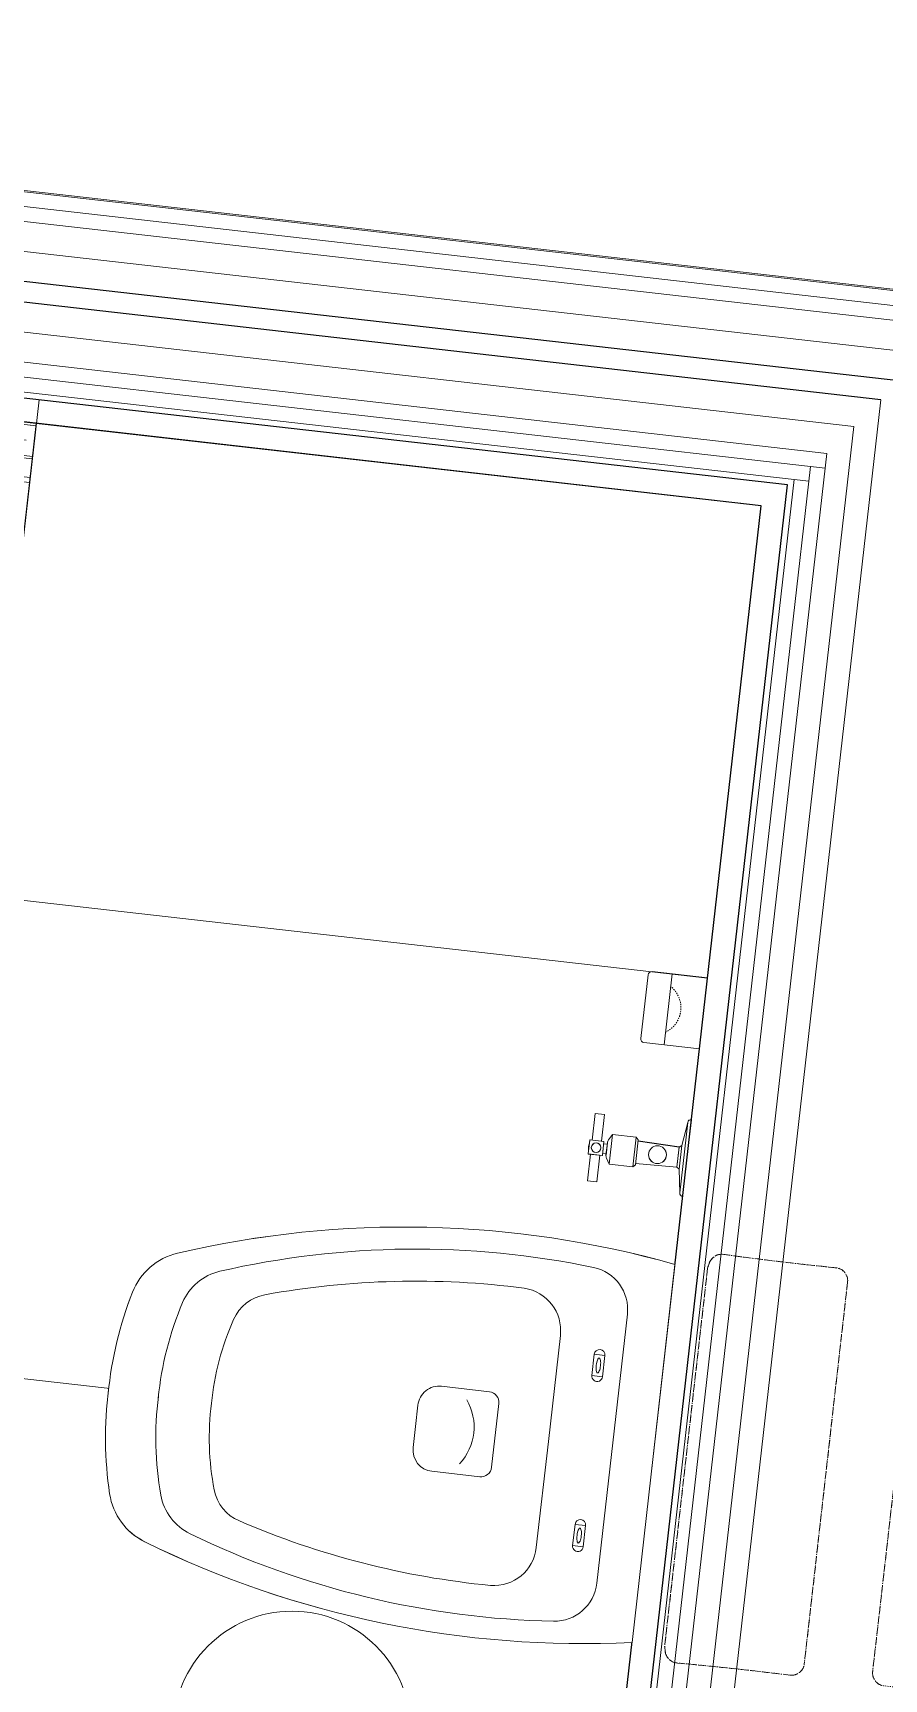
# Model space of a CAD drawing. Header units: millimetres. Extents: x 26282 to 30760, y 1404 to 4574.
# Drawn here: x 29418.3 to 29489.9, y 3875.6 to 4014.1 of the extents above; entities that cross this region are included whole.
import ezdxf

# ---------------------------------------------------------------- set-up
doc = ezdxf.new("R2010")
doc.units = ezdxf.units.MM
doc.header["$LTSCALE"] = 0.25
doc.set_wipeout_variables(frame=1)
doc.linetypes.add('HIDDEN', pattern=[0.375, 0.25, -0.125])
doc.linetypes.add('HIDDEN2', pattern=[4.7625, 3.175, -1.5875])
for name, color, linetype, lineweight in [('(YP-ZC) A-FURNITURE', 33, 'Continuous', 20), ('(YP-ZC) A-LW13', 148, 'Continuous', 13), ('(YP-ZC) A-SANITARY', 120, 'Continuous', 20), ('AB-DUV', 4, 'Continuous', 50), ('FLOOR_MARBLE (3RDF)', 67, 'Continuous', 13), ('FURNITURE (3RDF)', 43, 'Continuous', 20), ('ID-ALCIPAN', 124, 'Continuous', 20), ('ID-HATCH', 252, 'Continuous', 18), ('LIGHTENING FIXTURE (3RDF)', 50, 'Continuous', 20), ('METAL PROFILE (3RDF)', 251, 'Continuous', 18), ('MIRROR (3RDF)', 150, 'Continuous', 9), ('SANITARY (3RDF)', 153, 'Continuous', 20), ('SANITARY-ACCESSORIES(3RDF)', 2, 'Continuous', 9), ('WALL CLADDING (3RDF)', 43, 'Continuous', 13), ('WALLPAPER (3RDF)', 63, 'Continuous', 13)]:
    doc.layers.add(name, color=color, linetype=linetype, lineweight=lineweight)
doc.layers.add('ID-PROFIL', color=145, linetype='Continuous')
doc.layers.add('WALL COVERING_MARBLE (3RDF)', color=246, linetype='Continuous')
doc.linetypes.add('BATTING', pattern='A,0.0001,-0.1,[134,ltypeshp.shx,S=0.1,R=0,X=-0.1,Y=0],-0.2,[134,ltypeshp.shx,S=0.1,R=180,X=0.1,Y=0],-0.1', length=0.4001)

# ---------------------------------------------------------------- blocks, each defined once
blk = doc.blocks.new('A$C6BA37630')
for p, q in [((200, 260.2), (200, 139.8)), ((139.8, 200), (260.2, 200))]:
    blk.add_line(p, q)
for radius in [200, 185, 37.5, 23]:
    blk.add_circle((200, 200), radius)
blk = doc.blocks.new('40x40 profil')
at = {"layer": 'ID-PROFIL'}
h = blk.add_hatch(color=256, dxfattribs=at)
h.paths.add_polyline_path([(1.6, 4), (-1.6, 4, 0.414214), (-2, 3.6), (-2, 0.4, 0.414214), (-1.6, 0), (1.6, 0, 0.414214), (2, 0.4), (2, 3.6, 0.414214)])
h.paths.add_polyline_path([(1.6, 3.6), (-1.6, 3.6), (-1.6, 0.4), (1.6, 0.4)], flags=16)
blk.add_lwpolyline([(1.6, 4), (-1.6, 4, 0.414214), (-2, 3.6), (-2, 0.4, 0.414214), (-1.6, 0), (1.6, 0, 0.414214), (2, 0.4), (2, 3.6, 0.414214)], format="xyb", close=True, dxfattribs=at)
blk.add_lwpolyline([(1.6, 3.6), (-1.6, 3.6), (-1.6, 0.4), (1.6, 0.4)], close=True, dxfattribs=at)
blk = doc.blocks.new('BANYOTEZGAH-214-215')
at = {"layer": '(YP-ZC) A-FURNITURE', "elevation": 0}
blk.add_lwpolyline([(3.18, 39.78), (3.18, 0), (43.18, 0), (43.18, 100), (3.18, 100), (3.18, 60.22)], dxfattribs=at)
at = {"layer": 'LIGHTENING FIXTURE (3RDF)'}
for p, q in [((41.68, 99.32, 0), (41.68, 97.22, 0)), ((40.63, 98.27, 0), (42.73, 98.27, 0)), ((41.68, 0.68, 0), (41.68, 2.78, 0)), ((40.63, 1.73, 0), (42.73, 1.73, 0))]:
    blk.add_line(p, q, dxfattribs=at)
for centre in [(41.68, 98.27, 0), (41.68, 1.73, 0)]:
    blk.add_circle(centre, 0.75, dxfattribs=at)
at = {"layer": 'MIRROR (3RDF)', "elevation": 0}
blk.add_lwpolyline([(38.18, 0), (38.58, 0), (38.58, 100), (38.18, 100)], close=True, dxfattribs=at)
at = {"layer": 'MIRROR (3RDF)', "color": 8, "extrusion": (-3.12201e-07, 1.27097e-10, 1), "elevation": 0}
blk.add_lwpolyline([(40.38, 96.7), (42.98, 96.7), (42.98, 100), (43.18, 100), (43.18, 96.5), (40.18, 96.5), (40.18, 100), (40.38, 100)], close=True, dxfattribs=at)
at = {"layer": 'MIRROR (3RDF)', "color": 8, "extrusion": (-3.12201e-07, -1.27097e-10, 1), "elevation": 0}
blk.add_lwpolyline([(40.38, 3.3), (42.98, 3.3), (42.98, 0), (43.18, 0), (43.18, 3.5), (40.18, 3.5), (40.18, 0), (40.38, 0)], close=True, dxfattribs=at)
at = {"layer": 'WALL CLADDING (3RDF)', "elevation": 0}
blk.add_lwpolyline([(38.58, 0), (40.18, 0), (40.18, 100), (38.58, 100)], close=True, dxfattribs=at)
at = {"layer": '(YP-ZC) A-SANITARY', "extrusion": (0, 4.79947e-07, -1), "xscale": 0.0900000000000004, "yscale": 0.0900000000000004, "zscale": -0.0900000000000004, "rotation": 270}
blk.add_blockref('A$C6BA37630', (-36, 68, 0), dxfattribs=at)
at = {"layer": 'METAL PROFILE (3RDF)', "xscale": 0.7499999999863942, "yscale": 0.7499999999863942, "zscale": 0.7499999999863942, "rotation": 90}
blk.add_blockref('40x40 profil', (43.18, 95, 0), dxfattribs=at)
at = {"layer": 'METAL PROFILE (3RDF)', "extrusion": (0, 0, -1), "xscale": 0.7499999999863942, "yscale": 0.7499999999863942, "zscale": -0.7499999999863942, "rotation": 270}
for p in [(-43.18, 50, 0), (-43.18, 5, 0)]:
    blk.add_blockref('40x40 profil', p, dxfattribs=at)
blk = doc.blocks.new('A$C7D3635DC')
at = {"linetype": 'Continuous', "lineweight": 0}
for p, q in [((-0.23, 3.01), (-0.51, 1.03)), ((-0.23, 3.01), (-0.23, -2.95)), ((0.04, 3.28), (0.04, -3.22)), ((-7.06, 0.43), (-6.76, 0.43)), ((-6.41, -1.22), (-6.41, 1.28)), ((-6.41, 1.28), (-4.41, 1.28)), ((-4.41, 1.28), (-4.41, -1.22)), ((-7.06, -0.37), (-6.76, -0.37)), ((-4.41, -1.22), (-6.41, -1.22)), ((-0.23, -2.95), (-0.51, -0.97))]:
    blk.add_line(p, q, dxfattribs=at)
for p, q in [((-6.76, 0.55), (-6.76, -0.48)), ((-6.69, 0.8), (-6.41, 1.28)), ((-4.21, 1.08), (-4.41, 1.28)), ((-4.21, 1.08), (-4.21, -1.02)), ((-4.21, 0.99), (-0.71, 0.88)), ((-6.69, -0.74), (-6.41, -1.22)), ((-4.21, -1.02), (-4.41, -1.22)), ((-4.21, -0.93), (-0.71, -0.82))]:
    blk.add_line(p, q)
at = {"linetype": 'Continuous', "lineweight": 0, "flags": 128}
for points in [[(-7.26, 0.63), (-7.26, 2.88), (-8.06, 2.88), (-8.06, 0.63)], [(-7.26, -0.57), (-7.26, -2.82), (-8.06, -2.82), (-8.06, -0.57)]]:
    blk.add_lwpolyline(points, dxfattribs=at)
at = {"linetype": 'Continuous', "lineweight": 0}
blk.add_lwpolyline([(-7.08, -0.57), (-8.24, -0.57, -0.414214), (-8.26, -0.55), (-8.26, 0.61, -0.414214), (-8.24, 0.63), (-7.08, 0.63, -0.414214), (-7.06, 0.61), (-7.06, -0.55, -0.414214)], format="xyb", close=True, dxfattribs=at)
blk.add_lwpolyline([(-0.51, 1.03), (-0.51, -0.97), (-0.71, -0.82), (-0.71, 0.88)], close=True, dxfattribs=at)
blk.add_circle((-7.66, 0.03), 0.4, dxfattribs=at)
at = {"ltscale": 0.5}
blk.add_circle((-2.46, 0.03), 0.75, dxfattribs=at)
at = {"linetype": 'Continuous', "lineweight": 0}
for centre, radius, start, end in [((0.04, 3.01), 0.271, 90, 180), ((-7.66, 0.03), 0.65, 157.3801, 202.6199), ((0.04, -2.95), 0.271, 180, 270)]:
    blk.add_arc(centre, radius, start, end, dxfattribs=at)
for centre, start, end in [((-6.26, 0.55), 149.6579, 180), ((-6.26, -0.48), 180, 210.3421)]:
    blk.add_arc(centre, 0.5, start, end)
blk = doc.blocks.new('A$C6FF01A94')
at = {"layer": 'SANITARY-ACCESSORIES(3RDF)'}
for p, q in [((0, 0), (0, 4.7)), ((0.3, 5), (5.7, 5)), ((6, 4.7), (6, 0)), ((6, 3), (0, 3)), ((6, 0), (0, 0))]:
    blk.add_line(p, q, dxfattribs=at)
for centre, start, end in [((0.3, 4.7), 90, 180), ((5.7, 4.7), 0, 90)]:
    blk.add_arc(centre, 0.3, start, end, dxfattribs=at)
at = {"layer": 'SANITARY-ACCESSORIES(3RDF)', "linetype": 'HIDDEN'}
blk.add_arc((3, 4.21), 2.28, 211.8906, 328.1094, dxfattribs=at)
blk = doc.blocks.new('toilet-8')
at = {"linetype": 'HIDDEN2', "ltscale": 0.75}
for p, q in [((179.6, 146.9), (-179.6, 146.9)), ((177.8, 15.4), (-177.8, 15.3))]:
    blk.add_line(p, q, dxfattribs=at)
for centre, radius, start, end in [((-179.6, 134.9), 12, 90, 180.4563), ((179.6, 134.9), 12, 359.5437, 90), ((-3287.8, 98.6), 3096.4, 358.6996, 0.6706), ((3286.3, 98.6), 3094.9, 179.3293, 181.2997), ((-180, 28.3), 12.2, 180, 258.5511), ((180, 28.4), 12.2, 281.4485, 0)]:
    blk.add_arc(centre, radius, start, end, dxfattribs=at)
at = {"ltscale": 0.75}
for start, end in [(257.5234, 257.8437), (282.1814, 282.5025)]:
    blk.add_arc((-0.2, 839.8), 843.4, start, end, dxfattribs=at)
blk.add_wipeout([(186.2, -249.7), (189.7, -191), (189.4, -132.2), (185.4, -73.6), (177.8, -15.3), (-177.8, -15.4), (-185.4, -73.7), (-189.4, -132.3), (-189.6, -191), (-186.2, -249.7), (-179.9, -302.6), (-168.2, -365.8), (-153.8, -422.7), (-135.7, -478.6), (-119.9, -502.6), (-94.8, -516.4), (-47, -525.7), (0, -528.2), (47, -525.7), (94.8, -516.4), (119.9, -502.6), (135.8, -478.6), (153.8, -422.7), (168.2, -365.7), (179, -308)])
for p, q in [((177.8, -15.3), (-177.8, -15.4)), ((126.6, -54.3), (-126.6, -54.3)), ((-94.2, -70.8), (-94.2, -80.8)), ((-74.2, -70.8), (-94.2, -70.8)), ((-94.2, -70.8), (-94.2, -80.8)), ((-74.2, -70.8), (-74.2, -80.8)), ((-74.2, -70.8), (-74.2, -80.8)), ((85.8, -70.8), (65.8, -70.8)), ((65.8, -70.8), (65.8, -80.8)), ((85.8, -70.8), (85.8, -80.8)), ((-74.2, -80.8), (-94.2, -80.8)), ((85.8, -80.8), (65.8, -80.8)), ((-99.8, -114.3), (0, -114.3)), ((99.8, -114.3), (0, -114.3)), ((30, -164.3), (-30, -164.3)), ((30, -164.3), (-30, -164.3)), ((-40, -174.3), (-40, -219.3)), ((-40, -174.3), (-40, -219.3)), ((40, -174.3), (40, -219.3)), ((40, -174.3), (40, -219.3)), ((-20, -239.3), (0, -239.3)), ((-20, -239.3), (0, -239.3)), ((20, -239.3), (0, -239.3)), ((20, -239.3), (0, -239.3))]:
    blk.add_line(p, q)
for points in [[(-84.2, -77.8, 0.029458), (-81.3, -77.6, 0.040147), (-79.2, -77.2, 0.081563), (-77.5, -76.4, 0.246563), (-77.2, -75.8, 0.246563), (-77.5, -75.2, 0.081563), (-79.2, -74.4, 0.040147), (-81.3, -74, 0.029458), (-84.2, -73.8, 0.029458), (-87.1, -74, 0.040147), (-89.1, -74.4, 0.081563), (-90.9, -75.2, 0.246563), (-91.2, -75.8, 0.246563), (-90.9, -76.4, 0.081563), (-89.1, -77.2, 0.040147), (-87.1, -77.6, 0.029458)], [(75.8, -77.8, 0.029458), (78.7, -77.6, 0.040147), (80.8, -77.2, 0.081563), (82.5, -76.4, 0.246563), (82.8, -75.8, 0.246563), (82.5, -75.2, 0.081563), (80.8, -74.4, 0.040147), (78.7, -74, 0.029458), (75.8, -73.8, 0.029458), (72.9, -74, 0.040147), (70.9, -74.4, 0.081563), (69.1, -75.2, 0.246563), (68.8, -75.8, 0.246563), (69.1, -76.4, 0.081563), (70.9, -77.2, 0.040147), (72.9, -77.6, 0.029458)]]:
    blk.add_lwpolyline(points, format="xyb", close=True)
for centre, radius, start, end in [((-740.1, -165.6), 930.1, 340.335, 9.299), ((740.1, -165.6), 930.1, 170.7059, 199.665), ((-126.6, -94.3), 40, 90, 174.699), ((126.6, -94.3), 40, 5.301, 90), ((-94.2, -75.8), 5, 90, 270), ((-74.2, -75.8), 5, 270, 90), ((65.8, -75.8), 5, 90, 270), ((85.8, -75.8), 5, 270, 90), ((646.4, -166), 816.3, 174.699, 199.4195), ((-646.4, -166), 816.3, 340.5805, 5.301), ((-99.8, -154.3), 40, 90, 177.9801), ((99.8, -154.3), 40, 2.0199, 90), ((646.4, -166), 786.3, 179.0431, 196.7797), ((-646.4, -166), 786.3, 343.2203, 0.9569), ((-30, -174.3), 10, 90, 180), ((-30, -174.3), 10, 90, 180), ((30, -174.3), 10, 0, 90), ((30, -174.3), 10, 0, 90), ((0, -234.5), 50, 53.1301, 126.8699), ((-20, -219.3), 20, 180, 270), ((-20, -219.3), 20, 180, 270), ((20, -219.3), 20, 270, 0), ((20, -219.3), 20, 270, 0), ((-68.1, -381.5), 40, 196.7797, 252.4588), ((68.1, -381.5), 40, 287.5412, 343.2203), ((-4.2, -179.2), 252.1, 252.4588, 270.9518), ((4.2, -179.2), 252.1, 269.0482, 287.5412), ((-76.3, -420.8), 50, 199.4195, 253.3801), ((76.3, -420.8), 50, 286.6199, 340.5805), ((-4.2, -179.2), 302.1, 253.3801, 270.9518), ((4.2, -179.2), 302.1, 269.0482, 286.6199), ((-79.2, -458.4), 60, 199.665, 254.9779), ((79.3, -458.4), 60, 285.0221, 340.335), ((-4.2, -178.7), 349.6, 254.9779, 270.9518), ((4.2, -178.7), 349.6, 269.0482, 285.0221)]:
    blk.add_arc(centre, radius, start, end)
blk = doc.blocks.new('A$C187D15ED')
at = {"layer": '(YP-ZC) A-LW13', "ltscale": 0.25}
blk.add_line((9903.37, 3639.01, 0), (9919.19, 3778.2, 0), dxfattribs=at)
blk.add_line((9903.37, 3639.01, 0), (9919.19, 3778.2, 0), dxfattribs=at)
at = {"layer": 'FLOOR_MARBLE (3RDF)', "elevation": 0}
for points in [[(9848.35, 3778.2), (9834.58, 3656.99)], [(9744.23, 3747.76), (9904.61, 3729.55)]]:
    blk.add_lwpolyline(points, dxfattribs=at)
at = {"layer": 'FLOOR_MARBLE (3RDF)'}
blk.add_lwpolyline([(9739.67, 3708.04), (9900.04, 3689.83)], dxfattribs=at)
at = {"layer": 'ID-ALCIPAN', "ltscale": 0.25}
for p, q in [((10127.81, 3763.8, 0), (9729.56, 3809.06, 0)), ((9944.09, 3784.68, 0), (9729.56, 3809.06, 0)), ((10127.67, 3762.56, 0), (9729.42, 3807.82, 0)), ((10127.53, 3761.32, 0), (9729.28, 3806.58, 0)), ((9914.64, 3773.68, 0), (9744.34, 3793.04, 0)), ((9914.64, 3773.68, 0), (9744.34, 3793.04, 0)), ((9914.5, 3772.44, 0), (9745.44, 3791.66, 0)), ((9914.5, 3772.44, 0), (9745.44, 3791.66, 0)), ((9913.12, 3771.34, 0), (9746.54, 3790.27, 0)), ((9913.12, 3771.34, 0), (9746.54, 3790.27, 0)), ((9898.88, 3645.96, 0), (9913.27, 3772.58, 0)), ((9898.88, 3645.96, 0), (9913.27, 3772.58, 0)), ((9900.12, 3645.82, 0), (9914.65, 3773.68, 0)), ((9900.12, 3645.82, 0), (9914.65, 3773.68, 0)), ((9897.78, 3647.34, 0), (9911.89, 3771.48, 0)), ((9897.78, 3647.34, 0), (9911.89, 3771.48, 0))]:
    blk.add_line(p, q, dxfattribs=at)
at = {"layer": 'ID-HATCH', "linetype": 'BATTING', "lineweight": 0, "ltscale": 4.5}
for p, q in [((10127.24, 3758.83, 0), (9728.99, 3804.09, 0)), ((9916.91, 3775.94, 0), (9743.04, 3795.7, 0)), ((9916.91, 3775.94, 0), (9743.04, 3795.7, 0)), ((9916.92, 3775.94, 0), (9901.73, 3642.22, 0)), ((9916.92, 3775.94, 0), (9901.73, 3642.22, 0))]:
    blk.add_line(p, q, dxfattribs=at)
at = {"layer": 'ID-PROFIL'}
for p, q in [((10126.96, 3756.35, 0), (9728.71, 3801.61, 0)), ((9919.18, 3778.2, 0), (9740.59, 3798.5, 0))]:
    blk.add_line(p, q, dxfattribs=at)
at = {"layer": 'SANITARY-ACCESSORIES(3RDF)'}
blk.add_circle((9869.64, 3666.28, 0), 10, dxfattribs=at)
at = {"layer": 'WALL COVERING_MARBLE (3RDF)', "lineweight": 0}
for p, q in [((9911.33, 3771.04, 0), (9746.98, 3789.72, 0)), ((9909.11, 3769.28, 0), (9748.75, 3787.5, 0)), ((9897.33, 3647.85, 0), (9911.33, 3771.04, 0)), ((9895.57, 3650.06, 0), (9909.12, 3769.28, 0))]:
    blk.add_line(p, q, dxfattribs=at)
at = {"layer": 'WALL COVERING_MARBLE (3RDF)'}
for p, q in [((9911.33, 3771.04, 0), (9746.98, 3789.72, 0)), ((9909.11, 3769.28, 0), (9748.75, 3787.5, 0)), ((9897.33, 3647.85, 0), (9911.33, 3771.04, 0)), ((9895.57, 3650.06, 0), (9909.12, 3769.28, 0))]:
    blk.add_line(p, q, dxfattribs=at)
at = {"layer": 'WALLPAPER (3RDF)'}
for p in [(10125.1, 3764.21, 0), (9944.1, 3784.78, 0)]:
    blk.add_line(p, (9732.55, 3808.82, 0), dxfattribs=at)
at = {"layer": 'FURNITURE (3RDF)', "rotation": 83.51678702173723}
blk.add_blockref('BANYOTEZGAH-214-215', (9843.24, 3733.31, 0), dxfattribs=at)
at = {"layer": 'SANITARY (3RDF)', "linetype": 'Continuous', "lineweight": 5, "extrusion": (-3.47348e-08, 3.96161e-09, -1), "zscale": -1, "rotation": 186.5066410793057}
blk.add_blockref('A$C7D3635DC', (-9902.84, 3714.44, 0), dxfattribs=at)
at = {"layer": 'SANITARY-ACCESSORIES(3RDF)', "rotation": 83.49335892069413}
blk.add_blockref('A$C6FF01A94', (9903.93, 3723.59, 0), dxfattribs=at)
at = {"layer": 'SANITARY (3RDF)', "linetype": 'Continuous', "lineweight": 5, "yscale": 0.0900000000000001, "zscale": 0.0900000000000001}
for p, xscale, rotation in [((9901.43, 3689.4, 0), -0.0900000000000001, 263.5323234200145), ((9933.47, 3685.76, 0), 0.0900000000000001, 83.50125062346379)]:
    blk.add_blockref('toilet-8', p, dxfattribs=dict(at, xscale=xscale, rotation=rotation))

msp = doc.modelspace()

# ---------------------------------------------------------------- block references
at = {"layer": 'AB-DUV', "ltscale": 100}
msp.add_blockref('A$C187D15ED', (19570.424, 205.028, 5.126), dxfattribs=at)

# ---------------------------------------------------------------- next in the draw order: linework, layer by layer
at = {"layer": '(YP-ZC) A-FURNITURE', "elevation": 5.126}
msp.add_lwpolyline([(29374.489, 3945.989), (29414.019, 3941.497), (29418.535, 3981.241), (29319.175, 3992.532), (29314.658, 3952.788), (29354.188, 3948.296)], dxfattribs=at)
at = {"layer": 'MIRROR (3RDF)', "color": 8, "extrusion": (-3.51249e-08, -3.10218e-07, 1), "elevation": 5.124}
msp.add_lwpolyline([(29414.94, 3978.831), (29415.233, 3981.415), (29418.513, 3981.042), (29418.535, 3981.241), (29415.056, 3981.636), (29414.719, 3978.655), (29418.197, 3978.261), (29418.219, 3978.46)], close=True, dxfattribs=at)
at = {"layer": 'SANITARY (3RDF)', "linetype": 'Continuous', "lineweight": 0, "extrusion": (3.47348e-08, -3.96161e-09, 1)}
for p, q in [((29472.696, 3916.5, 5.126), (29473.371, 3922.42, 5.126)), ((29473.371, 3922.42, 5.126), (29472.869, 3920.485, 5.126)), ((29472.934, 3916.2, 5.126), (29473.671, 3922.658, 5.126)), ((29466.293, 3920.631, 5.126), (29466.591, 3920.597, 5.126)), ((29467.036, 3921.402, 5.126), (29466.752, 3918.918, 5.126)), ((29469.023, 3921.176, 5.126), (29467.036, 3921.402, 5.126)), ((29468.739, 3918.692, 5.126), (29469.023, 3921.176, 5.126)), ((29466.203, 3919.837, 5.126), (29466.501, 3919.803, 5.126)), ((29466.752, 3918.918, 5.126), (29468.739, 3918.692, 5.126)), ((29472.696, 3916.5, 5.126), (29472.643, 3918.498, 5.126))]:
    msp.add_line(p, q, dxfattribs=at)
at = {"layer": 'SANITARY (3RDF)', "extrusion": (3.47348e-08, -3.96161e-09, 1)}
for p, q in [((29466.488, 3919.687, 5.126), (29466.605, 3920.713, 5.126)), ((29466.701, 3920.956, 5.126), (29467.036, 3921.402, 5.126)), ((29468.961, 3918.867, 5.126), (29469.199, 3920.955, 5.126)), ((29469.199, 3920.955, 5.126), (29469.023, 3921.176, 5.126)), ((29469.188, 3920.862, 5.126), (29472.653, 3920.359, 5.126)), ((29466.527, 3919.428, 5.126), (29466.752, 3918.918, 5.126)), ((29468.961, 3918.867, 5.126), (29468.739, 3918.692, 5.126)), ((29468.971, 3918.96, 5.126), (29472.461, 3918.67, 5.126))]:
    msp.add_line(p, q, dxfattribs=at)
at = {"layer": 'SANITARY (3RDF)', "linetype": 'HIDDEN2', "ltscale": 0.75}
for p, q in [((29486.819, 3909.003, 5.126), (29483.178, 3876.877, 5.126)), ((29492.59, 3908.347, 5.126), (29488.93, 3876.224, 5.126))]:
    msp.add_line(p, q, dxfattribs=at)
at = {"layer": 'SANITARY (3RDF)', "linetype": 'Continuous', "lineweight": 0, "extrusion": (3.47348e-08, -3.96161e-09, 1), "elevation": 5.127, "flags": 128}
for points in [[(29466.117, 3920.853), (29466.372, 3923.088), (29465.577, 3923.179), (29465.322, 3920.943)], [(29465.981, 3919.66), (29465.726, 3917.425), (29464.932, 3917.516), (29465.187, 3919.751)]]:
    msp.add_lwpolyline(points, dxfattribs=at)
at = {"layer": 'SANITARY (3RDF)', "linetype": 'Continuous', "lineweight": 0, "extrusion": (3.47348e-08, -3.96161e-09, 1), "elevation": 5.127}
msp.add_lwpolyline([(29466.296, 3920.832), (29465.144, 3920.964, 0.4142136), (29465.122, 3920.946), (29464.99, 3919.794, 0.4142136), (29465.008, 3919.772), (29466.16, 3919.64, 0.4142136), (29466.182, 3919.658), (29466.314, 3920.81, 0.4142136)], format="xyb", close=True, dxfattribs=at)
msp.add_lwpolyline([(29472.643, 3918.498), (29472.869, 3920.485), (29472.653, 3920.359), (29472.461, 3918.67)], close=True, dxfattribs=at)
at = {"layer": 'SANITARY (3RDF)', "linetype": 'Continuous', "lineweight": 0, "extrusion": (3.47348e-08, -3.96161e-09, 1)}
msp.add_circle((29465.652, 3920.302, 5.127), 0.4, dxfattribs=at)
at = {"layer": 'SANITARY (3RDF)', "ltscale": 0.5, "extrusion": (3.47348e-08, -3.96161e-09, 1)}
msp.add_circle((29470.818, 3919.713, 5.127), 0.75, dxfattribs=at)
at = {"layer": 'SANITARY (3RDF)', "linetype": 'Continuous', "lineweight": 0, "extrusion": (3.47348e-08, -3.96161e-09, 1)}
for centre, radius, start, end in [((29473.64, 3922.389, 5.127), 0.271, 83.49336, 173.49336), ((29465.652, 3920.302, 5.127), 0.65, 150.87349, 196.11322), ((29472.965, 3916.469, 5.127), 0.271, 173.49336, 263.49336)]:
    msp.add_arc(centre, radius, start, end, dxfattribs=at)
at = {"layer": 'SANITARY (3RDF)', "extrusion": (3.47348e-08, -3.96161e-09, 1)}
for centre, start, end in [((29467.101, 3920.656, 5.127), 143.15121, 173.49336), ((29466.984, 3919.63, 5.127), 173.49336, 203.83551)]:
    msp.add_arc(centre, 0.5, start, end, dxfattribs=at)
at = {"layer": 'SANITARY (3RDF)', "linetype": 'HIDDEN2', "ltscale": 0.75}
for centre, radius, start, end in [((29476.224, 3910.235, 5.126), 1.101, 83.53232, 162.08384), ((29513.993, 4187.313, 5.126), 278.539, 262.23263, 264.20304), ((29485.746, 3909.124, 5.126), 1.08, 353.53232, 83.98867), ((29447.345, 3599.41, 5.126), 278.677, 82.86177, 84.83273), ((29482.104, 3876.999, 5.126), 1.08, 263.07598, 353.53232), ((29490.003, 3876.101, 5.126), 1.08, 173.50125, 263.95759)]:
    msp.add_arc(centre, radius, start, end, dxfattribs=at)
at = {"layer": 'SANITARY (3RDF)', "ltscale": 0.75}
msp.add_arc((29546.96, 3885.899, 5.126), 75.906, 161.02979, 161.35094, dxfattribs=at)
at = {"layer": 'SANITARY-ACCESSORIES(3RDF)'}
for p, q in [((29469.418, 3929.484, 5.126), (29470.03, 3934.849, 5.126)), ((29470.362, 3935.114, 5.126), (29475.032, 3934.581, 5.126)), ((29472.051, 3934.921, 5.126), (29471.371, 3928.96, 5.126)), ((29475.032, 3934.581, 5.126), (29474.352, 3928.62, 5.126)), ((29474.352, 3928.62, 5.126), (29469.682, 3929.152, 5.126))]:
    msp.add_line(p, q, dxfattribs=at)
for centre, start, end in [((29470.328, 3934.816, 5.126), 83.49336, 173.49336), ((29469.716, 3929.45, 5.126), 173.49336, 263.49336)]:
    msp.add_arc(centre, 0.3, start, end, dxfattribs=at)
at = {"layer": 'SANITARY-ACCESSORIES(3RDF)', "linetype": 'HIDDEN'}
msp.add_arc((29470.513, 3932.077, 5.126), 2.283, 295.38392, 51.6028, dxfattribs=at)

# ---------------------------------------------------------------- next in the draw order: wipeouts: each hides what was drawn before it
msp.add_wipeout([(29451.42, 3913.612), (29456.702, 3913.326), (29461.954, 3912.708), (29467.157, 3911.759), (29472.29, 3910.483), (29468.678, 3878.687), (29463.391, 3878.593), (29458.109, 3878.833), (29452.852, 3879.406), (29447.642, 3880.31), (29442.977, 3881.412), (29437.444, 3883.095), (29432.498, 3884.964), (29427.679, 3887.142), (29425.701, 3888.8), (29424.718, 3891.187), (29424.369, 3895.555), (29424.622, 3899.784), (29425.322, 3903.963), (29426.64, 3908.143), (29428.132, 3910.249), (29430.432, 3911.422), (29435.616, 3912.466), (29440.857, 3913.181), (29446.132, 3913.563)]).translate(0, 0, 5.126).dxf.layer = 'SANITARY (3RDF)'

# ---------------------------------------------------------------- next in the draw order: linework, layer by layer
at = {"layer": 'SANITARY (3RDF)'}
for p, q in [((29472.29, 3910.483, 5.126), (29468.678, 3878.687, 5.126)), ((29468.284, 3906.299, 5.126), (29465.718, 3883.661, 5.126)), ((29462.647, 3904.514, 5.126), (29461.635, 3895.588, 5.126)), ((29465.502, 3902.923, 5.126), (29465.3, 3901.134, 5.126)), ((29466.397, 3902.821, 5.126), (29465.502, 3902.923, 5.126)), ((29466.397, 3902.821, 5.126), (29466.194, 3901.033, 5.126)), ((29456.675, 3899.774, 5.126), (29452.651, 3900.23, 5.126)), ((29456.675, 3899.774, 5.126), (29452.651, 3900.23, 5.126)), ((29466.194, 3901.033, 5.126), (29465.3, 3901.134, 5.126)), ((29450.66, 3898.644, 5.126), (29450.457, 3896.856, 5.126)), ((29450.66, 3898.644, 5.126), (29450.457, 3896.856, 5.126)), ((29457.468, 3898.778, 5.126), (29456.86, 3893.413, 5.126)), ((29457.468, 3898.778, 5.126), (29456.86, 3893.413, 5.126)), ((29450.254, 3895.067, 5.126), (29450.457, 3896.856, 5.126)), ((29450.254, 3895.067, 5.126), (29450.457, 3896.856, 5.126)), ((29460.624, 3886.663, 5.126), (29461.635, 3895.588, 5.126)), ((29455.864, 3892.62, 5.126), (29451.84, 3893.076, 5.126)), ((29455.864, 3892.62, 5.126), (29451.84, 3893.076, 5.126)), ((29463.88, 3888.614, 5.126), (29463.678, 3886.826, 5.126)), ((29464.775, 3888.513, 5.126), (29463.88, 3888.614, 5.126)), ((29464.775, 3888.513, 5.126), (29463.88, 3888.614, 5.126)), ((29464.775, 3888.513, 5.126), (29464.572, 3886.724, 5.126)), ((29464.572, 3886.724, 5.126), (29463.678, 3886.826, 5.126)), ((29464.572, 3886.724, 5.126), (29463.678, 3886.826, 5.126))]:
    msp.add_line(p, q, dxfattribs=at)
at = {"layer": 'SANITARY (3RDF)', "linetype": 'HIDDEN2', "ltscale": 0.75}
msp.add_line((29475.039, 3910.171, 5.126), (29471.427, 3878.375, 5.126), dxfattribs=at)
at = {"layer": 'SANITARY (3RDF)', "elevation": 5.126}
for points in [[(29465.669, 3901.998, -0.0294582), (29465.714, 3902.253, -0.0401468), (29465.772, 3902.435, -0.0815629), (29465.863, 3902.582, -0.2465632), (29465.919, 3902.604, -0.2465632), (29465.969, 3902.57, -0.0815629), (29466.025, 3902.406, -0.0401468), (29466.041, 3902.216, -0.0294582), (29466.027, 3901.957, -0.0294582), (29465.983, 3901.702, -0.0401468), (29465.924, 3901.521, -0.0815629), (29465.833, 3901.374, -0.2465632), (29465.777, 3901.352, -0.2465632), (29465.727, 3901.386, -0.0815629), (29465.671, 3901.549, -0.0401468), (29465.655, 3901.739, -0.0294582)], [(29464.047, 3887.69, -0.0294582), (29464.091, 3887.945, -0.0401468), (29464.15, 3888.126, -0.0815629), (29464.241, 3888.274, -0.2465632), (29464.297, 3888.295, -0.2465632), (29464.347, 3888.261, -0.0815629), (29464.403, 3888.098, -0.0401468), (29464.419, 3887.908, -0.0294582), (29464.405, 3887.649, -0.0294582), (29464.361, 3887.394, -0.0401468), (29464.302, 3887.212, -0.0815629), (29464.211, 3887.065, -0.2465632), (29464.155, 3887.043, -0.2465632), (29464.105, 3887.077, -0.0815629), (29464.049, 3887.241, -0.0401468), (29464.033, 3887.431, -0.0294582)]]:
    msp.add_lwpolyline(points, format="xyb", close=True, dxfattribs=at)
at = {"layer": 'SANITARY (3RDF)'}
for centre, radius, start, end in [((29449.544, 3829.92, 5.126), 83.712, 74.23331, 103.19735), ((29431.664, 3906.164, 5.126), 5.4, 103.19735, 158.51021), ((29450.457, 3838.307, 5.126), 73.467, 78.23129, 102.95185), ((29434.999, 3905.519, 5.126), 4.5, 102.95185, 156.91238), ((29464.707, 3906.705, 5.126), 3.6, 353.53232, 78.23129), ((29450.457, 3838.307, 5.126), 70.767, 82.57545, 100.31197), ((29459.07, 3904.92, 5.126), 3.6, 353.53232, 81.51243), ((29455.917, 3896.616, 5.126), 31.464, 158.51021, 174.48412), ((29455.872, 3896.621, 5.126), 27.19, 156.91238, 174.48412), ((29438.434, 3904.389, 5.126), 3.6, 100.31197, 155.99108), ((29455.872, 3896.621, 5.126), 22.69, 155.99108, 174.48412), ((29465.949, 3902.872, 5.126), 0.45, 353.53232, 173.53232), ((29455.832, 3895.867, 5.126), 31.464, 172.58053, 188.55444), ((29452.448, 3898.442, 5.126), 1.8, 83.53232, 173.53232), ((29452.448, 3898.442, 5.126), 1.8, 83.53232, 173.53232), ((29465.747, 3901.083, 5.126), 0.45, 173.53232, 353.53232), ((29455.787, 3895.872, 5.126), 27.19, 172.58053, 190.15226), ((29455.787, 3895.872, 5.126), 22.69, 172.58053, 191.07356), ((29450.888, 3896.807, 5.126), 4.5, 316.66243, 30.40222), ((29456.574, 3898.88, 5.126), 0.9, 353.53232, 83.53232), ((29456.574, 3898.88, 5.126), 0.9, 353.53232, 83.53232), ((29452.043, 3894.864, 5.126), 1.8, 173.53232, 263.53232), ((29452.043, 3894.864, 5.126), 1.8, 173.53232, 263.53232), ((29455.966, 3893.514, 5.126), 0.9, 263.53232, 353.53232), ((29455.966, 3893.514, 5.126), 0.9, 263.53232, 353.53232), ((29430.058, 3891.99, 5.126), 5.4, 188.55444, 243.86729), ((29433.452, 3891.873, 5.126), 4.5, 190.15226, 244.1128), ((29437.052, 3892.205, 5.126), 3.6, 191.07356, 246.75267), ((29463.563, 3953.919, 5.126), 70.767, 246.75267, 264.48919), ((29464.327, 3888.564, 5.126), 0.45, 353.53232, 173.53232), ((29463.563, 3953.919, 5.126), 73.467, 244.1128, 268.83336), ((29464.55, 3962.297, 5.126), 83.712, 243.86729, 272.82647), ((29457.047, 3887.068, 5.126), 3.6, 265.55222, 353.53232), ((29464.125, 3886.775, 5.126), 0.45, 173.53232, 353.53232), ((29462.141, 3884.067, 5.126), 3.6, 268.83336, 353.53232)]:
    msp.add_arc(centre, radius, start, end, dxfattribs=at)
at = {"layer": 'SANITARY (3RDF)', "ltscale": 0.75}
msp.add_arc((29546.96, 3885.899, 5.126), 75.906, 185.6886, 186.00893, dxfattribs=at)
at = {"layer": 'SANITARY (3RDF)', "linetype": 'HIDDEN2', "ltscale": 0.75}
msp.add_arc((29472.568, 3878.048, 5.126), 1.101, 184.98127, 263.53232, dxfattribs=at)

doc.saveas('drawing.dxf')
